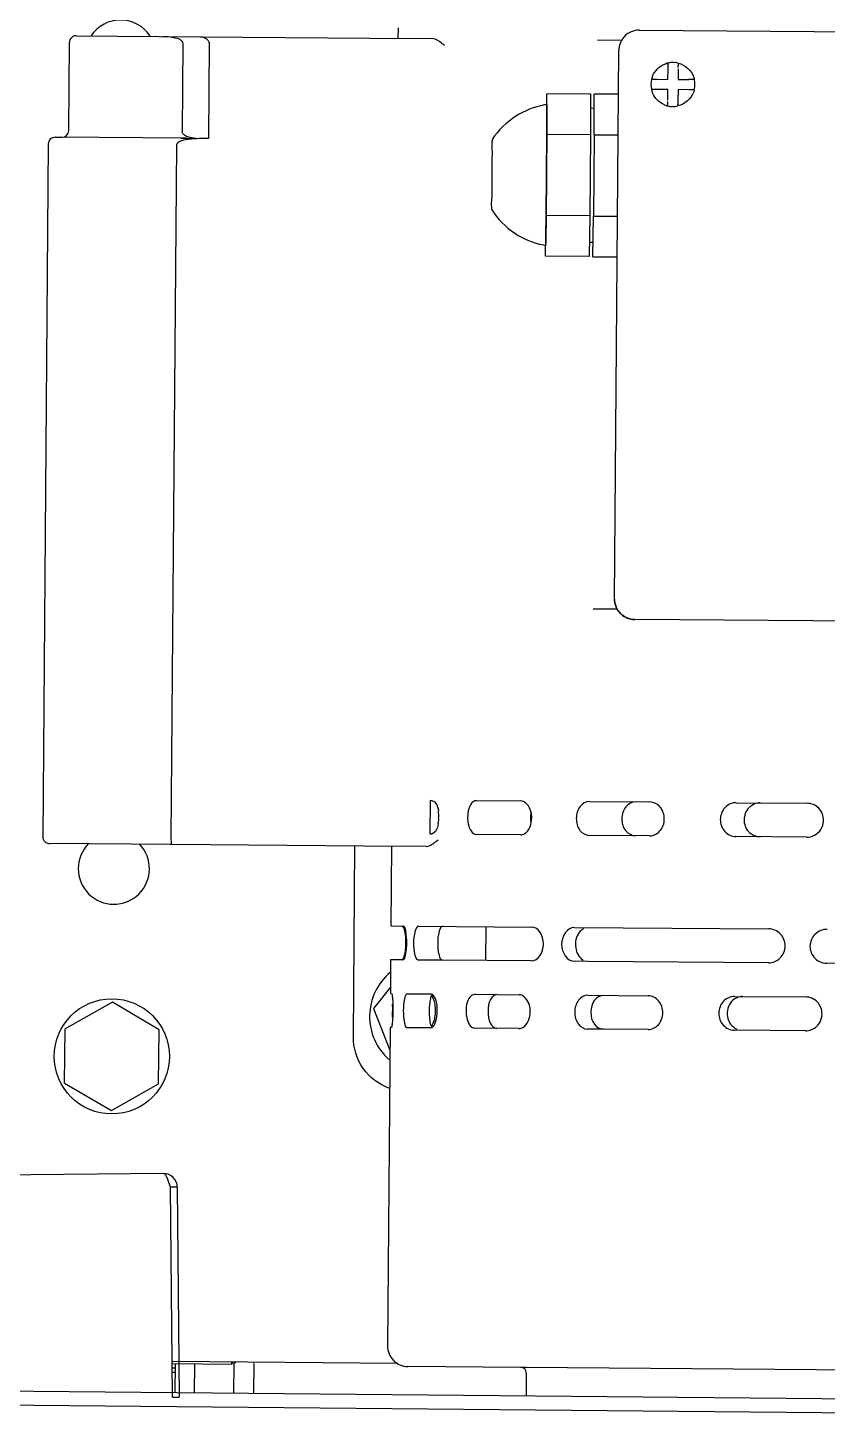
# Model space of a CAD drawing. Header units: millimetres. Extents: x 13935 to 21534, y -198 to 9202.
# Drawn here: x 15995.7 to 16113.6, y 5605.6 to 5811.6 of the extents above; entities that cross this region are included whole.
import ezdxf

# ---------------------------------------------------------------- set-up
doc = ezdxf.new("R2010")
doc.units = ezdxf.units.MM
doc.header["$LTSCALE"] = 326.7
doc.layers.get('0').update_dxf_attribs({"linetype": 'CONTINUOUS'})

msp = doc.modelspace()

# ---------------------------------------------------------------- linework, layer by layer
at = {"linetype": 'Continuous', "lineweight": 30}
for p, q in [((16050.296, 5811.61648), (16050.28379, 5810.08115)), ((16085.92342, 5811.30275), (16176.91946, 5810.579)), ((16001.67524, 5796.46732), (16001.77863, 5809.46691)), ((16002.78655, 5810.45893), (16021.07455, 5810.31441)), ((16018.51026, 5809.3347), (16018.40687, 5796.33511)), ((16021.07455, 5810.31441), (16046.12407, 5810.11518)), ((16022.42511, 5809.30367), (16022.31373, 5795.29923)), ((16046.12407, 5810.11518), (16055.39957, 5810.04155)), ((16079.73925, 5809.84929), (16083.36584, 5809.82065)), ((16082.25549, 5727.32926), (16082.89969, 5808.3267)), ((16090.13261, 5804.01917), (16090.14519, 5805.6015)), ((16090.14546, 5806.43137), (16090.1479, 5806.43137)), ((16091.64513, 5805.58957), (16091.63254, 5804.00724)), ((16087.70218, 5802.53841), (16087.70461, 5802.53841)), ((16088.53836, 5802.53181), (16087.70461, 5802.53841)), ((16087.71654, 5804.03836), (16087.71411, 5804.03836)), ((16087.71654, 5804.03836), (16088.55029, 5804.03176)), ((16090.12068, 5802.51922), (16088.53836, 5802.53181)), ((16088.55029, 5804.03176), (16090.13261, 5804.01917)), ((16090.10809, 5800.93689), (16090.12068, 5802.51922)), ((16091.62061, 5802.50729), (16091.60803, 5800.92496)), ((16093.20292, 5802.49471), (16091.62061, 5802.50729)), ((16091.63254, 5804.00724), (16093.21485, 5803.99466)), ((16094.02889, 5802.48811), (16093.20292, 5802.49471)), ((16094.04082, 5803.98806), (16093.21485, 5803.99466)), ((16078.7557, 5801.85872), (16072.25599, 5801.91041)), ((16072.25884, 5795.9106), (16072.25599, 5801.91041)), ((16078.75856, 5795.85891), (16078.7557, 5801.85872)), ((16082.83826, 5801.82625), (16079.25568, 5801.85474)), ((16079.25854, 5795.85493), (16079.25568, 5801.85474)), ((16079.23892, 5799.74711), (16078.73894, 5799.75109)), ((16090.0976, 5800.10702), (16090.09516, 5800.10702)), ((15998.65942, 5794.49125), (15997.8463, 5692.25448)), ((16019.13692, 5795.32935), (15999.66892, 5795.48325)), ((15999.67208, 5795.48323), (16000.66829, 5795.47556)), ((16017.57097, 5794.34181), (16016.75785, 5692.10504)), ((16018.24618, 5795.33643), (16022.19853, 5795.30503)), ((16072.16341, 5783.91098), (16072.25884, 5795.9106)), ((16078.75856, 5795.85891), (16072.25884, 5795.9106)), ((16078.66312, 5783.85929), (16078.75856, 5795.85891)), ((16079.25854, 5795.85493), (16079.1631, 5783.85531)), ((16079.25854, 5795.85493), (16082.79054, 5795.82684)), ((16072.06511, 5777.91117), (16072.16341, 5783.91098)), ((16078.66312, 5783.85929), (16072.16341, 5783.91098)), ((16078.56483, 5777.85948), (16078.66312, 5783.85929)), ((16079.06481, 5777.8555), (16079.1631, 5783.85531)), ((16079.1631, 5783.85531), (16082.6951, 5783.82722)), ((16079.08157, 5779.96313), (16078.58159, 5779.96711)), ((16078.56483, 5777.85948), (16072.06511, 5777.91117)), ((16079.06481, 5777.8555), (16082.64738, 5777.82701)), ((16082.70075, 5725.82328), (16079.07119, 5725.85194)), ((16176.22754, 5723.58176), (16085.2315, 5724.3055)), ((16055.02252, 5692.63092), (16055.06229, 5697.63076)), ((16061.89177, 5697.57694), (16068.40044, 5697.52551)), ((16078.53421, 5697.44531), (16087.46447, 5697.37453)), ((16100.20343, 5697.27346), (16110.68114, 5697.19026)), ((16016.88824, 5691.10393), (15998.83861, 5691.24656)), ((16068.36067, 5692.52567), (16061.85201, 5692.5771)), ((16087.42471, 5692.37469), (16078.49444, 5692.44546)), ((16110.64137, 5692.19041), (16100.16367, 5692.27362)), ((16016.88824, 5691.10393), (16016.65467, 5691.10579)), ((16045.17575, 5690.87895), (16016.88824, 5691.10393)), ((16043.69464, 5662.72558), (16043.91862, 5690.88709)), ((16054.45125, 5690.80532), (16045.17575, 5690.87895)), ((16049.33546, 5690.84492), (16049.24193, 5679.08529)), ((16049.24193, 5679.08529), (16049.24289, 5679.0853)), ((16049.24289, 5679.0853), (16051.03225, 5679.0717)), ((16053.38, 5679.05336), (16070.01837, 5678.92214)), ((16063.24151, 5678.9757), (16063.20174, 5673.97586)), ((16076.34879, 5678.87203), (16105.00668, 5678.64474)), ((16049.20217, 5674.08545), (16049.1624, 5669.08561)), ((16049.20312, 5674.08546), (16049.20217, 5674.08545)), ((16050.99248, 5674.07186), (16049.20312, 5674.08546)), ((16056.87281, 5674.02576), (16053.34024, 5674.05352)), ((16069.9786, 5673.9223), (16056.87281, 5674.02576)), ((16078.33667, 5673.85612), (16076.30902, 5673.87219)), ((16104.96692, 5673.6449), (16078.33667, 5673.85612)), ((16146.58234, 5673.314), (16113.58378, 5673.57645)), ((16049.16986, 5670.02283), (16046.68549, 5666.91677)), ((16049.1624, 5669.08561), (16049.16336, 5669.08561)), ((16049.16336, 5669.08561), (16049.37822, 5669.08412)), ((16051.67783, 5669.06637), (16055.12778, 5669.03934)), ((16061.66439, 5668.98784), (16068.17306, 5668.93642)), ((16078.30683, 5668.85621), (16087.23709, 5668.78543)), ((16099.97605, 5668.68436), (16110.45376, 5668.60116)), ((16008.12268, 5667.83116), (16001.15791, 5663.89517)), ((16015.01373, 5663.76749), (16008.12268, 5667.83116)), ((16046.68549, 5666.91677), (16049.09609, 5660.74839)), ((16001.0842, 5655.89551), (16001.15791, 5663.89517)), ((16014.94002, 5655.76783), (16015.01373, 5663.76749)), ((16049.12264, 5664.08576), (16048.74884, 5617.08725)), ((16049.12359, 5664.08577), (16049.12264, 5664.08576)), ((16049.28507, 5664.08467), (16049.12359, 5664.08577)), ((16055.08802, 5664.0395), (16051.63806, 5664.06653)), ((16068.13329, 5663.93658), (16061.62463, 5663.988)), ((16080.60733, 5663.83783), (16078.26706, 5663.85637)), ((16087.19733, 5663.78559), (16080.60733, 5663.83783)), ((16110.414, 5663.60132), (16099.93629, 5663.68452)), ((16001.0842, 5655.89551), (16007.97526, 5651.83184)), ((16007.97526, 5651.83184), (16014.94002, 5655.76783)), ((16015.69259, 5642.52692), (15933.69609, 5641.77138)), ((16016.9951, 5609.53753), (16016.70947, 5640.53621)), ((16017.71159, 5640.54544), (16016.71164, 5640.53623)), ((16017.71159, 5640.54544), (16017.99723, 5609.54676)), ((16050.25392, 5614.52173), (16016.94666, 5614.79503)), ((16025.6885, 5614.34684), (16016.94992, 5614.44113)), ((16017.43945, 5613.83213), (16016.95548, 5613.83735)), ((16016.96105, 5613.23358), (16017.4351, 5613.22847)), ((16017.40676, 5610.15325), (16017.44622, 5614.43577)), ((16020.25648, 5614.40545), (16020.21706, 5610.12736)), ((16025.69256, 5614.72327), (16025.6885, 5614.34684)), ((16026.03061, 5614.52018), (16025.98965, 5610.07416)), ((16028.99291, 5614.49288), (16028.94429, 5614.52205)), ((16028.99291, 5614.49288), (16028.95194, 5610.04687)), ((16051.72581, 5614.06349), (16051.72489, 5614.06349)), ((16068.42437, 5613.93251), (16051.72581, 5614.06349)), ((16069.22431, 5613.92619), (16068.42437, 5613.93251)), ((16069.21797, 5613.12433), (16069.19055, 5609.67612)), ((16128.21269, 5613.45814), (16069.22431, 5613.92619)), ((16298.55376, 5607.56268), (15953.18304, 5610.74504)), ((16016.99727, 5609.53755), (16017.99723, 5609.54676)), ((15953.16461, 5608.74512), (16298.55376, 5605.56259))]:
    msp.add_line(p, q, dxfattribs=at)
msp.add_lwpolyline([(16022.31373, 5795.29923), (16022.26185, 5795.30235), (16022.20961, 5795.3044), (16022.15701, 5795.30536)], dxfattribs=at)
msp.add_circle((16008.04885, 5659.8315), 8.5, dxfattribs=at)
for centre, radius, start, end in [((16009.33314, 5807.53399), 5.25, 33.2176466, 145.8718936), ((16002.77859, 5809.45896), 1, 89.5443164, 179.5443164), ((16085.88783, 5808.30676), 2.99582, 137.8600977, 140.7896031), ((16090.86543, 5803.26424), 3.25029, 156.9012997, 165.9625142), ((16090.87178, 5803.22948), 3.28401, 102.8191514, 105.5182592), ((16029.37142, 5806.51038), 62.27854, 359.3122176, 359.5380483), ((16090.86514, 5803.26212), 3.25001, 193.1223237, 202.1256231), ((16027.83369, 5801.00665), 62.27246, 359.5505811, 359.7764264), ((16073.97596, 5788.73858), 11.69329, 98.5220844, 100.1735322), ((16090.86659, 5803.27626), 3.26263, 247.5171517, 256.1471455), ((16000.67527, 5796.47528), 1, 269.5443164, 359.5443164), ((15999.65939, 5794.48329), 1, 89.5327213, 179.5443164), ((16021.845, 5769.83405), 25.45932, 91.5597439, 92.7182645), ((16022.27521, 5754.098), 41.20125, 89.9464397, 91.5621426), ((16073.99435, 5791.05384), 11.69314, 258.9145184, 260.5665249), ((16085.22767, 5727.28785), 2.97488, 224.571523, 227.8599425), ((15998.84627, 5692.24653), 1, 179.5443164, 269.5443164), ((16008.34852, 5687.53803), 5.25, 135.1697154, 43.920669), ((16054.59428, 5665.71297), 8.5, 130.0927509, 228.1210767), ((16024.46142, 5666.771), 25.04232, 357.4037006, 359.5687597), ((16024.45584, 5666.79235), 25.04806, 359.5200368, 1.6805565), ((16065.62819, 5666.45521), 10.73871, 174.4267039, 184.6791506), ((16015.71135, 5640.52701), 2, 0.5279323, 90.5373505), ((16051.74875, 5617.06339), 3, 179.5443164, 269.5443164), ((16021.97805, 5600.95964), 14.15314, 73.3612378, 74.5134714), ((16068.418, 5613.13069), 0.8, 359.5443164, 89.5443164)]:
    msp.add_arc(centre, radius, start, end, dxfattribs=at)
for points in [[(16085.91368, 5811.30275), (16085.09569, 5811.30925), (16084.21526, 5810.92334), (16083.6664, 5810.31678)], [(16083.56657, 5810.20063), (16083.14673, 5809.68606), (16082.89524, 5808.99079), (16082.88996, 5808.3267)], [(16087.87571, 5804.53938), (16088.20331, 5805.30667), (16088.89321, 5805.97875), (16089.66918, 5806.28522)], [(16090.89613, 5806.51313), (16090.64934, 5806.51509), (16090.38292, 5806.51074), (16090.16534, 5806.39425)], [(16091.6454, 5806.41945), (16091.40572, 5806.47831), (16091.14549, 5806.53556), (16090.9069, 5806.47243)], [(16091.64783, 5806.41945), (16092.65865, 5806.1712), (16093.61354, 5805.29444), (16093.94948, 5804.30929)], [(16087.71411, 5804.03836), (16087.59486, 5803.55279), (16087.59067, 5803.02581), (16087.70218, 5802.53841)], [(16094.02646, 5802.48811), (16094.14571, 5802.97368), (16094.1499, 5803.50065), (16094.03839, 5803.98806)], [(16089.61894, 5800.26161), (16088.8479, 5800.58109), (16088.16909, 5801.26501), (16087.85446, 5802.03804)], [(16093.93248, 5802.16842), (16093.58092, 5801.18872), (16092.61218, 5800.32723), (16091.59753, 5800.09509)], [(16067.67645, 5798.59213), (16066.30626, 5797.71756), (16065.09739, 5796.52698), (16064.20204, 5795.17028)], [(16071.91057, 5800.24802), (16070.41894, 5799.98035), (16068.95391, 5799.4075), (16067.67649, 5798.59215)], [(16090.09516, 5800.10702), (16090.33484, 5800.04816), (16090.59508, 5799.99091), (16090.83366, 5800.05404)], [(16090.84443, 5800.01334), (16091.09123, 5800.01137), (16091.35765, 5800.01572), (16091.57523, 5800.13221)], [(16019.27742, 5795.52869), (16019.03214, 5795.61939), (16018.78655, 5795.74222), (16018.60152, 5795.92703)], [(16020.6376, 5795.26472), (16020.0748, 5795.2377), (16019.51011, 5795.1935), (16018.9564, 5795.08922)], [(16020.44901, 5795.31889), (16020.05228, 5795.32204), (16019.64954, 5795.3911), (16019.27742, 5795.52869)], [(16064.11939, 5784.77856), (16064.99305, 5783.40779), (16066.18283, 5782.19814), (16067.53893, 5781.30188)], [(16067.53897, 5781.30186), (16068.80323, 5780.46631), (16070.25893, 5779.87024), (16071.74607, 5779.57887)], [(16082.24576, 5727.32926), (16082.23967, 5726.56352), (16082.57105, 5725.74562), (16083.10844, 5725.20009)], [(16083.23169, 5725.08196), (16083.75967, 5724.60418), (16084.50973, 5724.31116), (16085.22177, 5724.3055)], [(16056.31899, 5695.12078), (16056.32129, 5695.40993), (16056.33451, 5695.71376), (16056.23113, 5695.98381)], [(16069.91774, 5695.81124), (16069.8635, 5695.54937), (16069.83598, 5695.28077), (16069.83385, 5695.01335)], [(16056.24049, 5694.20239), (16056.28989, 5694.49506), (16056.33497, 5694.79824), (16056.28911, 5695.09148)], [(16069.83385, 5695.01335), (16069.83173, 5694.74625), (16069.85492, 5694.47758), (16069.90486, 5694.21519)], [(16077.65387, 5678.67163), (16077.41158, 5678.54114), (16077.19976, 5678.34582), (16077.0345, 5678.12578)], [(16055.23453, 5668.79686), (16055.35207, 5668.64942), (16055.43565, 5668.47502), (16055.50266, 5668.29877)], [(16080.64787, 5668.83746), (16080.13802, 5668.8415), (16079.6084, 5668.52393), (16079.29676, 5668.12039)], [(16101.19655, 5668.67451), (16100.60012, 5668.67924), (16099.96526, 5668.39377), (16099.55614, 5667.95975)], [(16055.06659, 5668.31153), (16055.00446, 5668.04428), (16054.96694, 5667.77122), (16054.94025, 5667.49815)], [(16055.50266, 5668.29877), (16055.60313, 5668.03454), (16055.66745, 5667.75595), (16055.71039, 5667.47654)], [(16055.77678, 5666.53168), (16055.77426, 5666.21537), (16055.74819, 5665.89807), (16055.69507, 5665.58623)], [(16055.71039, 5667.47654), (16055.75835, 5667.16447), (16055.77929, 5666.8474), (16055.77678, 5666.53168)], [(16079.29676, 5668.12039), (16078.57411, 5667.1846), (16078.56144, 5665.51962), (16079.27047, 5664.57347)], [(16079.27047, 5664.57347), (16079.57564, 5664.16623), (16080.09923, 5663.84165), (16080.60811, 5663.83762)]]:
    msp.add_open_spline(points, degree=3, dxfattribs=at)
for points, knots in [([(16015.56964, 5810.35803), (16016.10167, 5810.35382), (16017.02862, 5810.33485), (16018.51454, 5809.87389), (16018.51026, 5809.3347)], [0, 0, 0, 0, 0.49665471, 1, 1, 1, 1]), ([(16021.07455, 5810.31441), (16021.50896, 5810.31096), (16022.18572, 5810.06803), (16022.42643, 5809.46954), (16022.42511, 5809.30367)], [0, 0, 0, 0, 0.723681516, 1, 1, 1, 1]), ([(16057.15373, 5809.02774), (16057.00292, 5809.14502), (16056.47611, 5809.5481), (16055.88631, 5810.03773), (16055.39957, 5810.04155)], [0, 0, 0, 0, 0.281868433, 1, 1, 1, 1]), ([(16089.66918, 5806.28522), (16089.72216, 5806.30614), (16089.82926, 5806.34518), (16089.93826, 5806.37853), (16089.99316, 5806.39377)], [0, 0, 0, 0, 0.499935835, 1, 1, 1, 1]), ([(16090.14519, 5805.6015), (16090.14596, 5805.69878), (16090.1473, 5805.93999), (16090.14983, 5806.10969), (16090.149, 5806.37058), (16090.1475, 5806.26241), (16090.14704, 5806.2306)], [0, 0, 0, 0, 0.355929752, 0.81480545, 0.883606187, 1, 1, 1, 1]), ([(16091.64783, 5806.41945), (16091.68284, 5806.41945), (16091.60016, 5806.19637), (16091.64874, 5806.11032), (16091.64793, 5806.00826)], [0, 0, 0, 0, 0.255373463, 1, 1, 1, 1]), ([(16094.02889, 5802.48811), (16094.01563, 5802.4341), (16093.98623, 5802.32666), (16093.9513, 5802.22088), (16093.93248, 5802.16842)], [0, 0, 0, 0, 0.499422717, 1, 1, 1, 1]), ([(16093.94948, 5804.30929), (16093.96748, 5804.25653), (16094.00072, 5804.15019), (16094.02842, 5804.04227), (16094.04082, 5803.98806)], [0, 0, 0, 0, 0.500577365, 1, 1, 1, 1]), ([(16090.0976, 5800.10702), (16090.13261, 5800.10702), (16090.05347, 5800.33005), (16090.10342, 5800.41614), (16090.10423, 5800.5182)], [0, 0, 0, 0, 0.255424237, 1, 1, 1, 1]), ([(16091.60803, 5800.92496), (16091.60725, 5800.82768), (16091.60475, 5800.58647), (16091.60459, 5800.41676), (16091.5996, 5800.15589), (16091.59982, 5800.26406), (16091.59987, 5800.29587)], [0, 0, 0, 0, 0.355926703, 0.814813523, 0.883629506, 1, 1, 1, 1]), ([(16072.25741, 5798.91051), (16072.25768, 5798.36004), (16072.25097, 5795.36009), (16072.2306, 5792.3602), (16072.21112, 5789.91079)], [0, 0, 0, 0, 0.18349292, 1, 1, 1, 1]), ([(16072.24316, 5800.30272), (16072.27229, 5800.30712), (16072.21528, 5800.1074), (16072.27722, 5799.92272), (16072.24586, 5799.44253), (16072.25732, 5799.11092), (16072.25741, 5798.91051)], [0, 0, 0, 0, 0.063467072, 0.253749599, 0.568224974, 1, 1, 1, 1]), ([(16018.60152, 5795.92703), (16018.54682, 5795.98166), (16018.44827, 5796.10306), (16018.40626, 5796.2586), (16018.40687, 5796.33511)], [0, 0, 0, 0, 0.502570917, 1, 1, 1, 1]), ([(16018.9564, 5795.08922), (16018.54874, 5795.01243), (16017.99195, 5794.94085), (16017.57202, 5794.47363), (16017.57097, 5794.34181)], [0, 0, 0, 0, 0.758843543, 1, 1, 1, 1]), ([(16064.18618, 5789.97442), (16064.19148, 5790.64016), (16064.17927, 5791.79409), (16064.26061, 5793.66205), (16064.11889, 5794.21031), (16064.27284, 5795.27663), (16064.20203, 5795.16986)], [0, 0, 0, 0, 0.384422546, 0.709743453, 0.926023077, 1, 1, 1, 1]), ([(16064.11939, 5784.77898), (16064.18854, 5784.67112), (16064.05145, 5785.73979), (16064.20199, 5786.28585), (16064.15031, 5788.15497), (16064.18089, 5789.30864), (16064.18618, 5789.97442)], [0, 0, 0, 0, 0.073979752, 0.290264338, 0.615586796, 1, 1, 1, 1]), ([(16072.21112, 5789.91079), (16072.20399, 5789.01428), (16072.17763, 5786.01432), (16072.14872, 5783.01433), (16072.11426, 5780.91108)], [0, 0, 0, 0, 0.298840095, 1, 1, 1, 1]), ([(16072.11426, 5780.91108), (16072.11098, 5780.71064), (16072.09423, 5780.37914), (16072.11797, 5779.89841), (16072.05307, 5779.71464), (16072.10693, 5779.51403), (16072.07786, 5779.51887)], [0, 0, 0, 0, 0.431770761, 0.746247144, 0.936531364, 1, 1, 1, 1]), ([(16085.2315, 5724.3055), (16084.46616, 5724.31158), (16082.87673, 5724.9643), (16082.2494, 5726.56392), (16082.25549, 5727.32926)], [0, 0, 0, 0, 0.499997907, 1, 1, 1, 1]), ([(16055.06238, 5697.64329), (16055.35682, 5697.64097), (16056.05077, 5697.18998), (16056.19228, 5696.45234), (16056.2551, 5696.04044)], [0, 0, 0, 0, 0.414064472, 1, 1, 1, 1]), ([(16061.89177, 5697.57694), (16061.71094, 5697.57836), (16060.73151, 5697.13349), (16060.56873, 5695.90235), (16060.56225, 5695.08735)], [0, 0, 0, 0, 0.181589931, 1, 1, 1, 1]), ([(16070.0294, 5695.01255), (16070.03196, 5695.33468), (16069.9462, 5696.33937), (16069.12232, 5697.51981), (16068.40044, 5697.52551)], [0, 0, 0, 0, 0.308544675, 1, 1, 1, 1]), ([(16078.53421, 5697.44531), (16078.02185, 5697.44936), (16076.90007, 5696.76358), (16076.61246, 5695.57845), (16076.60755, 5694.96049)], [0, 0, 0, 0, 0.453284374, 1, 1, 1, 1]), ([(16085.37187, 5697.39056), (16084.83481, 5697.39481), (16083.66847, 5696.743), (16083.32733, 5695.52837), (16083.32238, 5694.90672)], [0, 0, 0, 0, 0.463497151, 1, 1, 1, 1]), ([(16089.59703, 5694.85754), (16089.60201, 5695.48417), (16089.22422, 5696.7328), (16088.02553, 5697.37008), (16087.46447, 5697.37453)], [0, 0, 0, 0, 0.527607991, 1, 1, 1, 1]), ([(16100.20343, 5697.27346), (16099.60495, 5697.27821), (16098.3306, 5696.71086), (16097.87131, 5695.42334), (16097.86629, 5694.79193)], [0, 0, 0, 0, 0.48661453, 1, 1, 1, 1]), ([(16103.76824, 5697.24468), (16103.15618, 5697.24954), (16101.86228, 5696.69659), (16101.3721, 5695.3971), (16101.36706, 5694.76366)], [0, 0, 0, 0, 0.491419009, 1, 1, 1, 1]), ([(16113.10659, 5694.67091), (16113.11166, 5695.30753), (16112.61002, 5696.62698), (16111.30576, 5697.18529), (16110.68114, 5697.19026)], [0, 0, 0, 0, 0.504755813, 1, 1, 1, 1]), ([(16056.24048, 5694.20224), (16056.17112, 5693.79137), (16056.01788, 5693.05604), (16055.31686, 5692.61608), (16055.02242, 5692.61841)], [0, 0, 0, 0, 0.585941493, 1, 1, 1, 1]), ([(16060.56225, 5695.08735), (16060.5597, 5694.76641), (16060.61302, 5693.85892), (16061.19828, 5692.58225), (16061.85201, 5692.5771)], [0, 0, 0, 0, 0.329278291, 1, 1, 1, 1]), ([(16068.36067, 5692.52567), (16068.57774, 5692.52396), (16069.64173, 5692.88549), (16070.0227, 5694.17005), (16070.0294, 5695.01255)], [0, 0, 0, 0, 0.204864095, 1, 1, 1, 1]), ([(16076.60755, 5694.96049), (16076.60263, 5694.34253), (16076.87135, 5693.15298), (16077.9821, 5692.44952), (16078.49444, 5692.44546)], [0, 0, 0, 0, 0.546724586, 1, 1, 1, 1]), ([(16083.32238, 5694.90672), (16083.31744, 5694.28506), (16083.63922, 5693.06516), (16084.79508, 5692.39497), (16085.33211, 5692.39071)], [0, 0, 0, 0, 0.536520864, 1, 1, 1, 1]), ([(16087.42471, 5692.37469), (16087.98578, 5692.37024), (16089.19444, 5692.98844), (16089.59204, 5694.2309), (16089.59703, 5694.85754)], [0, 0, 0, 0, 0.472399983, 1, 1, 1, 1]), ([(16097.86629, 5694.79193), (16097.86127, 5694.16052), (16098.30002, 5692.86587), (16099.5652, 5692.27837), (16100.16367, 5692.27362)], [0, 0, 0, 0, 0.513392599, 1, 1, 1, 1]), ([(16101.36706, 5694.76366), (16101.36202, 5694.13022), (16101.83149, 5692.82309), (16103.11644, 5692.24969), (16103.72848, 5692.24483)], [0, 0, 0, 0, 0.508597679, 1, 1, 1, 1]), ([(16110.64137, 5692.19041), (16111.26601, 5692.18545), (16112.57897, 5692.72299), (16113.10153, 5694.0343), (16113.10659, 5694.67091)], [0, 0, 0, 0, 0.495251324, 1, 1, 1, 1]), ([(16016.75785, 5692.10504), (16016.75597, 5691.86831), (16016.80824, 5691.62998), (16016.7859, 5691.10477), (16016.88824, 5691.10393)], [0, 0, 0, 0, 0.698165734, 1, 1, 1, 1]), ([(16054.45125, 5690.80532), (16054.59727, 5690.80418), (16055.27167, 5691.00343), (16055.7923, 5691.46856), (16056.22131, 5691.79144)], [0, 0, 0, 0, 0.213814247, 1, 1, 1, 1]), ([(16050.87165, 5679.0717), (16050.90912, 5679.0714), (16051.16685, 5678.89374), (16051.19678, 5678.57245), (16051.24973, 5678.32935)], [0, 0, 0, 0, 0.130871563, 1, 1, 1, 1]), ([(16050.99248, 5674.07186), (16051.26717, 5674.06973), (16051.4905, 5675.28334), (16051.65054, 5676.56683), (16051.51099, 5677.85254), (16051.30688, 5679.06957), (16051.03225, 5679.0717)], [0, 0, 0, 0, 0.157802401, 0.500020957, 0.842226375, 1, 1, 1, 1]), ([(16053.38, 5679.05336), (16053.07734, 5679.05574), (16052.6322, 5677.93611), (16052.56564, 5676.55966), (16052.61025, 5675.1824), (16053.03762, 5674.05589), (16053.34024, 5674.05352)], [0, 0, 0, 0, 0.168166207, 0.500018794, 0.831858928, 1, 1, 1, 1]), ([(16056.91321, 5679.02518), (16056.61461, 5679.02752), (16056.19275, 5677.897), (16056.12536, 5676.53127), (16056.17097, 5675.16473), (16056.57488, 5674.02768), (16056.87344, 5674.02534)], [0, 0, 0, 0, 0.166655713, 0.500017855, 0.833368019, 1, 1, 1, 1]), ([(16069.9786, 5673.9223), (16070.99552, 5673.91425), (16072.47843, 5676.40251), (16071.03523, 5678.91409), (16070.01837, 5678.92214)], [0, 0, 0, 0, 0.500012728, 1, 1, 1, 1]), ([(16076.34879, 5678.87203), (16075.30398, 5678.88031), (16073.59238, 5676.39385), (16075.26426, 5673.88046), (16076.30902, 5673.87219)], [0, 0, 0, 0, 0.50001135, 1, 1, 1, 1]), ([(16051.24973, 5678.32935), (16051.29172, 5678.13656), (16051.42805, 5677.23946), (16051.42662, 5676.3231), (16051.35279, 5675.61788)], [0, 0, 0, 0, 0.217682305, 1, 1, 1, 1]), ([(16077.0345, 5678.12578), (16076.57043, 5677.50787), (16076.22763, 5675.91678), (16077.00019, 5674.39584), (16077.61824, 5674.05084)], [0, 0, 0, 0, 0.521931706, 1, 1, 1, 1]), ([(16104.96692, 5673.6449), (16105.58836, 5673.63996), (16106.90108, 5674.18019), (16107.7025, 5676.12326), (16106.93207, 5678.07883), (16105.6281, 5678.6398), (16105.00668, 5678.64474)], [0, 0, 0, 0, 0.246139457, 0.500004518, 0.753867299, 1, 1, 1, 1]), ([(16113.62354, 5678.57629), (16112.98966, 5678.58133), (16111.65654, 5678.05677), (16110.82963, 5676.0984), (16111.62531, 5674.12714), (16112.94991, 5673.58149), (16113.58378, 5673.57645)], [0, 0, 0, 0, 0.248343444, 0.50000395, 0.751662633, 1, 1, 1, 1]), ([(16051.35279, 5675.61788), (16051.31732, 5675.27908), (16051.22438, 5674.7794), (16051.06606, 5674.2233), (16050.91834, 5674.10627)], [0, 0, 0, 0, 0.643820856, 1, 1, 1, 1]), ([(16049.58089, 5666.58252), (16049.58343, 5666.90186), (16049.5706, 5667.47655), (16049.55015, 5668.30369), (16049.45193, 5668.71076), (16049.44642, 5669.08361), (16049.37822, 5669.08412)], [0, 0, 0, 0, 0.37997056, 0.702383715, 0.918853467, 1, 1, 1, 1]), ([(16051.67783, 5669.06637), (16051.3967, 5669.06857), (16051.13946, 5667.84901), (16051.07835, 5667.16319), (16051.07364, 5666.571)], [0, 0, 0, 0, 0.321914148, 1, 1, 1, 1]), ([(16055.34352, 5668.96743), (16055.31327, 5668.93735), (16055.17327, 5668.74053), (16055.11105, 5668.50274), (16055.06659, 5668.31153)], [0, 0, 0, 0, 0.178526117, 1, 1, 1, 1]), ([(16056.09175, 5666.53168), (16056.0965, 5667.12955), (16056.03946, 5667.97545), (16055.46225, 5669.03671), (16055.12778, 5669.03934)], [0, 0, 0, 0, 0.641260487, 1, 1, 1, 1]), ([(16061.66439, 5668.98784), (16061.48356, 5668.98927), (16060.50413, 5668.5444), (16060.34135, 5667.31326), (16060.33487, 5666.49825)], [0, 0, 0, 0, 0.181589931, 1, 1, 1, 1]), ([(16064.89683, 5668.96204), (16064.50364, 5668.96514), (16063.67755, 5668.06207), (16063.5227, 5666.47281), (16063.65223, 5664.88128), (16064.46391, 5663.9653), (16064.85706, 5663.9622)], [0, 0, 0, 0, 0.197385092, 0.500013404, 0.802633075, 1, 1, 1, 1]), ([(16069.80202, 5666.42346), (16069.80458, 5666.74558), (16069.71882, 5667.75028), (16068.89494, 5668.93071), (16068.17306, 5668.93642)], [0, 0, 0, 0, 0.308544675, 1, 1, 1, 1]), ([(16078.30683, 5668.85621), (16077.79447, 5668.86027), (16076.67269, 5668.17448), (16076.38509, 5666.98936), (16076.38017, 5666.37139)], [0, 0, 0, 0, 0.453284374, 1, 1, 1, 1]), ([(16089.36965, 5666.26844), (16089.37463, 5666.89508), (16088.99684, 5668.1437), (16087.79815, 5668.78098), (16087.23709, 5668.78543)], [0, 0, 0, 0, 0.527607991, 1, 1, 1, 1]), ([(16099.97605, 5668.68436), (16099.37757, 5668.68911), (16098.10322, 5668.12176), (16097.64393, 5666.83424), (16097.63891, 5666.20284)], [0, 0, 0, 0, 0.48661453, 1, 1, 1, 1]), ([(16112.87921, 5666.08181), (16112.88428, 5666.71843), (16112.38264, 5668.03788), (16111.07838, 5668.5962), (16110.45376, 5668.60116)], [0, 0, 0, 0, 0.504755813, 1, 1, 1, 1]), ([(16049.33846, 5664.08428), (16049.40668, 5664.08377), (16049.41806, 5664.45643), (16049.52279, 5664.86206), (16049.55637, 5665.68874), (16049.57835, 5666.26318), (16049.58089, 5666.58252)], [0, 0, 0, 0, 0.081171508, 0.297653956, 0.620059647, 1, 1, 1, 1]), ([(16051.07364, 5666.571), (16051.06893, 5665.97883), (16051.11906, 5665.29224), (16051.35698, 5664.06872), (16051.63806, 5664.06653)], [0, 0, 0, 0, 0.678116529, 1, 1, 1, 1]), ([(16055.08802, 5664.0395), (16055.42252, 5664.03687), (16056.01645, 5665.08888), (16056.08699, 5665.9338), (16056.09175, 5666.53168)], [0, 0, 0, 0, 0.358761381, 1, 1, 1, 1]), ([(16060.33487, 5666.49825), (16060.33232, 5666.17732), (16060.38564, 5665.26982), (16060.9709, 5663.99316), (16061.62463, 5663.988)], [0, 0, 0, 0, 0.329278291, 1, 1, 1, 1]), ([(16099.55614, 5667.95975), (16099.01795, 5667.38881), (16098.49947, 5665.65371), (16099.58699, 5664.17706), (16100.28536, 5663.86517)], [0, 0, 0, 0, 0.506374663, 1, 1, 1, 1]), ([(16054.92528, 5665.57919), (16054.93745, 5665.43078), (16054.99203, 5664.9674), (16055.06647, 5664.48188), (16055.23111, 5664.20586)], [0, 0, 0, 0, 0.31663295, 1, 1, 1, 1]), ([(16055.69507, 5665.58623), (16055.6716, 5665.44852), (16055.57303, 5664.99283), (16055.40852, 5664.53113), (16055.19953, 5664.2767)], [0, 0, 0, 0, 0.297892357, 1, 1, 1, 1]), ([(16068.13329, 5663.93658), (16068.35036, 5663.93486), (16069.41435, 5664.29639), (16069.79532, 5665.58096), (16069.80202, 5666.42346)], [0, 0, 0, 0, 0.204864095, 1, 1, 1, 1]), ([(16076.38017, 5666.37139), (16076.37526, 5665.75343), (16076.64397, 5664.56389), (16077.75473, 5663.86043), (16078.26706, 5663.85637)], [0, 0, 0, 0, 0.546724586, 1, 1, 1, 1]), ([(16087.19733, 5663.78559), (16087.7584, 5663.78114), (16088.96706, 5664.39934), (16089.36466, 5665.64181), (16089.36965, 5666.26844)], [0, 0, 0, 0, 0.472399983, 1, 1, 1, 1]), ([(16097.63891, 5666.20284), (16097.63389, 5665.57143), (16098.07264, 5664.27677), (16099.33782, 5663.68927), (16099.93629, 5663.68452)], [0, 0, 0, 0, 0.513392599, 1, 1, 1, 1]), ([(16110.414, 5663.60132), (16111.03863, 5663.59636), (16112.3516, 5664.13389), (16112.87415, 5665.4452), (16112.87921, 5666.08181)], [0, 0, 0, 0, 0.495251324, 1, 1, 1, 1]), ([(16049.04427, 5655.11391), (16047.50778, 5655.65309), (16044.70353, 5657.74897), (16043.68169, 5661.09728), (16043.69464, 5662.72558)], [0, 0, 0, 0, 0.499999858, 1, 1, 1, 1]), ([(16055.23111, 5664.20586), (16055.24215, 5664.18735), (16055.26445, 5664.1533), (16055.29046, 5664.12192), (16055.30372, 5664.10819)], [0, 0, 0, 0, 0.530403659, 1, 1, 1, 1]), ([(16016.19737, 5641.94603), (16016.15859, 5642.0302), (16016.04822, 5642.24874), (16015.86058, 5642.52847), (16015.69259, 5642.52692)], [0, 0, 0, 0, 0.355527297, 1, 1, 1, 1]), ([(16016.70947, 5640.53621), (16016.58777, 5640.90773), (16016.43468, 5641.38446), (16016.24307, 5641.84683), (16016.19737, 5641.94603)], [0, 0, 0, 0, 0.781628764, 1, 1, 1, 1]), ([(16026.03061, 5614.52018), (16026.08658, 5614.55099), (16026.19882, 5614.61011), (16026.31345, 5614.66451), (16026.37094, 5614.69015)], [0, 0, 0, 0, 0.503669198, 1, 1, 1, 1])]:
    msp.add_open_spline(points, degree=3, knots=knots, dxfattribs=at)

doc.saveas('drawing.dxf')
